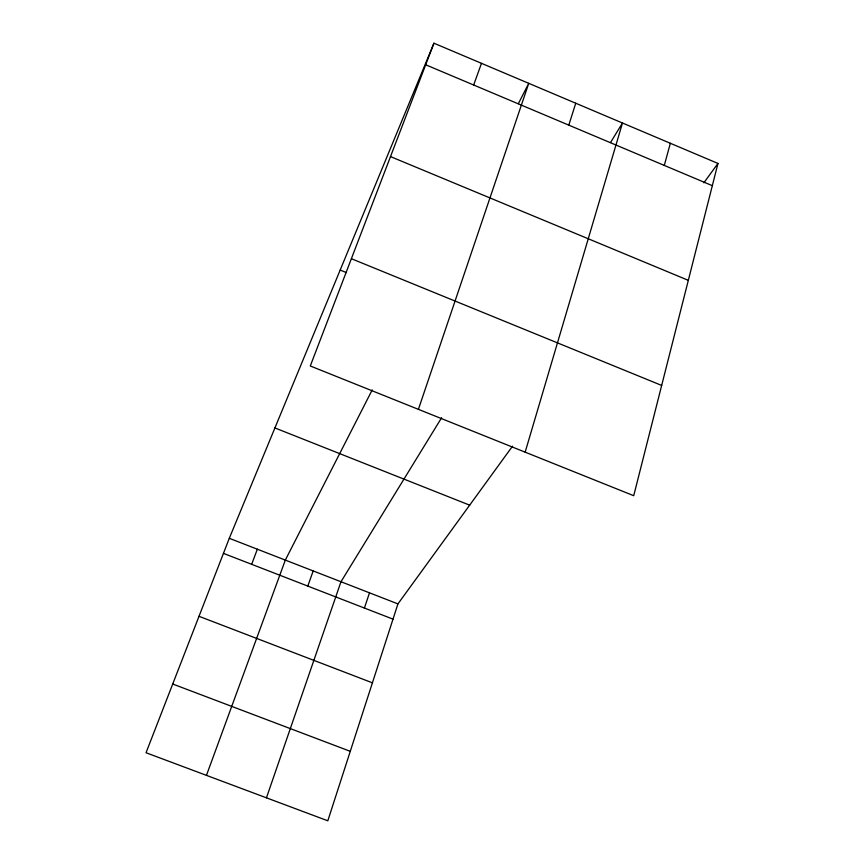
<?xml version="1.0" encoding="UTF-8"?>
<svg xmlns="http://www.w3.org/2000/svg" width="864" height="864" viewBox="0 0 864 864"><rect width="100%" height="100%" fill="white"/><g stroke="black" fill="none" stroke-linecap="round" stroke-linejoin="round"><path stroke-width="1.3" d="M717.962 163.436L633.712 495.698L310.284 365.98L433.944 43.2L717.962 163.436L703.879 182.801M664.286 165.413L670.356 143.284M525.15 452.153L622.48 123.012L610.492 142.549M568.804 125.14L575.748 103.226M512.525 446.17L397.937 603.893L327.812 820.8L146.038 752.738L229.295 538.304L433.944 43.2M364.414 608.051L369.5 592.834M418.403 409.342L528.746 83.333L518.357 103.68M266.447 797.818L340.978 581.742L441.623 417.733M307.8 586.094L313.189 570.931M473.666 85.007L481.486 63.32M206.453 775.364L285.325 560.088L372.222 389.891M251.662 564.311L257.353 549.212M172.724 684.018L350.266 751.324M199.012 616.302L372.416 682.83M223.452 553.37L393.001 619.142M229.295 538.304L397.937 603.893M274.914 427.939L469.67 505.159M340.178 270.054L346.421 272.592M351.378 258.703L661.673 385.43M390.506 156.6L688.316 280.336M425.682 64.768L712.314 185.674"/></g></svg>
